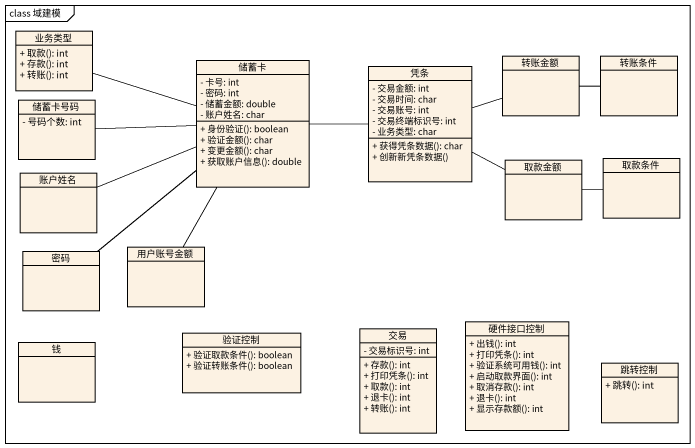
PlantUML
@startuml
mainframe class 域建模
hide circle
hide empty members
skinparam classAttributeIconSize 0
class 业务类型 {
  + 取款(): int
  + 存款(): int
  + 转账(): int
}
class 储蓄卡 {
  - 卡号: int
  - 密码: int
  - 储蓄金额: double
  - 账户姓名: char
  + 身份验证(): boolean
  + 验证金额(): char
  + 变更金额(): char
  + 获取账户信息(): double
}
class 凭条 {
  - 交易金额: int
  - 交易时间: char
  - 交易账号: int
  - 交易终端标识号: int
  - 业务类型: char
  + 获得凭条数据(): char
  + 创新新凭条数据()
}
class 转账金额
class 转账条件
class 储蓄卡号码 {
  - 号码个数: int
}
class 取款金额
class 取款条件
class 账户姓名
class 密码
class 用户账号金额
class 钱
class 验证控制 {
  + 验证取款条件(): boolean
  + 验证转账条件(): boolean
}
class 交易 {
  - 交易标识号: int
  + 存款(): int
  + 打印凭条(): int
  + 取款(): int
  + 退卡(): int
  + 转账(): int
}
class 硬件接口控制 {
  + 出钱(): int
  + 打印凭条(): int
  + 验证系统可用钱(): int
  + 启动取款界面(): int
  + 取消存款(): int
  + 退卡(): int
  + 显示存款额(): int
}
class 跳转控制 {
  + 跳转(): int
}
储蓄卡 -left- 业务类型
储蓄卡 -right- 凭条
储蓄卡 -- 密码
储蓄卡 -- 用户账号金额
凭条 -right- 转账金额
凭条 -right- 取款金额
转账金额 -right- 转账条件
储蓄卡号码 -right- 储蓄卡
取款条件 -left- 取款金额
账户姓名 -right- 储蓄卡
@enduml
